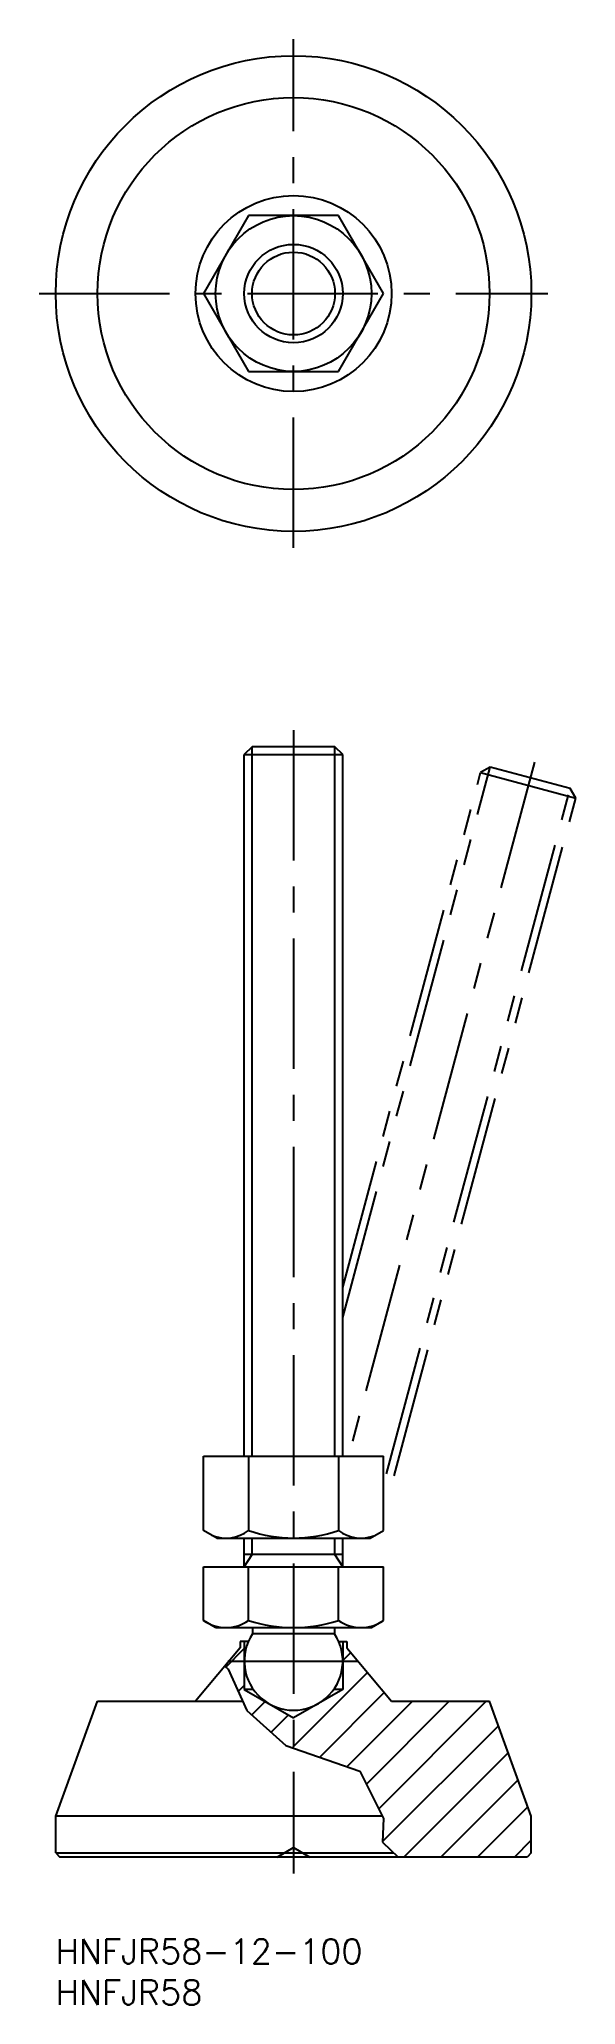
# Model space of a CAD drawing. Extents: x -2 to 63, y -8 to 232.
import ezdxf

# ---------------------------------------------------------------- set-up
doc = ezdxf.new("R2010")
doc.units = 0
doc.header["$LTSCALE"] = 0.5
for name, pattern in [('CENTER', [50.8, 31.75, -6.35, 6.35, -6.35]), ('DASHED', [19.05, 12.7, -6.35]), ('PHANTOM', [63.5, 31.75, -6.35, 6.35, -6.35, 6.35, -6.35])]:
    doc.linetypes.add(name, pattern=pattern)
for name, color, linetype in [('MSM_CENTER', 1, 'CENTER'), ('MSM_CONTINUOUS', 7, 'CONTINUOUS'), ('MSM_DASHED', 4, 'DASHED'), ('MSM_IMAGINARY', 6, 'PHANTOM'), ('MSM_NARROW', 5, 'CONTINUOUS'), ('MSM_PART_NUMBER', 7, 'CONTINUOUS')]:
    doc.layers.add(name, color=color, linetype=linetype)
doc.styles.get("Standard").update_dxf_attribs({"font": 'txt.shx', "height": 3, "bigfont": 'bigfont.shx'})

# ---------------------------------------------------------------- blocks, each defined once
blk = doc.blocks.new('*U2')
at = {"layer": 'MSM_PART_NUMBER'}
blk.add_text('HNFJR58-12-100', height=3, dxfattribs=at).set_placement((0, -3))
blk = doc.blocks.new('*U3')
at = {"layer": 'MSM_PART_NUMBER'}
blk.add_text('HNFJR58', height=3, dxfattribs=at).set_placement((0, -8))

msp = doc.modelspace()

# ---------------------------------------------------------------- linework, layer by layer
at = {"layer": 'MSM_CENTER'}
for p, q in [((29, 169.66), (29, 231.66)), ((-2, 200.66), (60, 200.66)), ((29, 147.4), (29, 8)), ((21, 33.9), (37, 33.9))]:
    msp.add_line(p, q, dxfattribs=at)
at = {"layer": 'MSM_CONTINUOUS'}
for p, q in [((23.52, 210.16), (18.03, 200.66)), ((34.48, 210.16), (23.52, 210.16)), ((39.97, 200.66), (34.48, 210.16)), ((18.03, 200.66), (23.52, 191.16)), ((34.48, 191.16), (39.97, 200.66)), ((23.52, 191.16), (34.48, 191.16)), ((23.95, 145.4), (23, 144.45)), ((23, 144.45), (35, 144.45)), ((23, 58.9), (23, 144.45)), ((34.05, 145.4), (23.95, 145.4)), ((35, 144.45), (34.05, 145.4)), ((35, 58.9), (35, 144.45)), ((18.03, 49.84), (18.03, 58.9)), ((18.03, 58.9), (39.97, 58.9)), ((23.52, 58.9), (23.52, 49.84)), ((34.48, 58.9), (34.48, 49.84)), ((39.97, 49.84), (39.97, 58.9)), ((19.66, 48.9), (18.03, 49.84)), ((19.66, 48.9), (38.34, 48.9)), ((23, 45.4), (23, 48.9)), ((35, 45.4), (35, 48.9)), ((38.34, 48.9), (39.97, 49.84)), ((35, 46.9), (23, 46.9)), ((18.03, 45.4), (39.97, 45.4)), ((18.03, 38.85), (18.03, 45.4)), ((23.52, 38.85), (23.52, 45.4)), ((34.48, 38.85), (34.48, 45.4)), ((39.97, 38.85), (39.97, 45.4)), ((19.5, 38), (18.03, 38.85)), ((38.5, 38), (39.97, 38.85)), ((19.5, 38), (38.5, 38)), ((22.5, 36.3), (22.5, 35.5)), ((23.5, 36.3), (22.5, 36.3)), ((23, 36.3), (23, 30.44)), ((24, 38), (24, 37.22)), ((34, 37.22), (24, 37.22)), ((34, 38), (34, 37.22)), ((34.5, 36.3), (35.5, 36.3)), ((35, 36.3), (35, 30.44)), ((35.5, 36.3), (35.5, 35.5)), ((22.5, 35.5), (17.05, 29)), ((35.5, 35.5), (40.95, 29)), ((0, 15), (5.1, 29)), ((5.1, 29), (22.8, 29)), ((23, 30.44), (29, 26.97)), ((24.1, 30.44), (23, 30.44)), ((35, 30.44), (29, 26.97)), ((35, 30.44), (33.9, 30.44)), ((40.95, 29), (52.9, 29)), ((58, 15), (52.9, 29)), ((39.84, 15), (0, 15)), ((0, 10.5), (0, 15)), ((58, 10.5), (58, 15)), ((0, 10.5), (41.25, 10.5)), ((0, 10.5), (0.5, 10)), ((57.5, 10), (0.5, 10)), ((58, 10.5), (57.5, 10))]:
    msp.add_line(p, q, dxfattribs=at)
for radius in [29, 23.9, 11.95, 9.5, 6]:
    msp.add_circle((29, 200.66), radius, dxfattribs=at)
for centre, radius, start, end in [((20.77, 53.38), 4.48, 247.7759, 307.7759), ((29, 65.4), 16.5, 250.5846, 289.4154), ((37.23, 53.38), 4.48, 232.224, 292.224), ((20.77, 42.86), 4.86, 235.6157, 304.3842), ((29, 56.15), 18.15, 252.412, 287.588), ((37.23, 42.86), 4.86, 235.6157, 304.3842), ((29, 33.9), 6, 146.4427, 33.5573)]:
    msp.add_arc(centre, radius, start, end, dxfattribs=at)
at = {"layer": 'MSM_DASHED'}
for p, q in [((27, 10), (29, 11.15)), ((29, 11.15), (31, 10))]:
    msp.add_line(p, q, dxfattribs=at)
at = {"layer": 'MSM_IMAGINARY'}
for p, q in [((35, 75.81), (52.98, 142.91)), ((35, 79.47), (51.82, 142.24)), ((58.38, 143.53), (35.7, 58.9)), ((52.98, 142.91), (51.82, 142.24)), ((51.82, 142.24), (63.41, 139.13)), ((62.74, 140.29), (52.98, 142.91)), ((40.35, 56.74), (62.74, 140.29)), ((41.27, 56.5), (63.41, 139.13)), ((63.41, 139.13), (62.74, 140.29))]:
    msp.add_line(p, q, dxfattribs=at)
at = {"layer": 'MSM_NARROW'}
for p, q in [((23.95, 58.9), (23.95, 145.4)), ((34.05, 58.9), (34.05, 145.4)), ((23.95, 46.9), (23.95, 48.9)), ((34.05, 46.9), (34.05, 48.9)), ((23, 45.4), (23.95, 46.9)), ((35, 45.4), (34.05, 46.9)), ((20.74, 33.17), (23, 35.43)), ((35, 33.96), (35.97, 34.93)), ((20.63, 33.27), (21.05, 32.9)), ((21.05, 32.9), (23.31, 27.88)), ((29, 23.47), (38.02, 32.49)), ((22.26, 30.2), (23, 30.94)), ((23.9, 27.35), (25.53, 28.98)), ((32.2, 22.18), (40.07, 30.05)), ((35.54, 21.03), (43.51, 29)), ((37.9, 18.9), (48, 29)), ((39.39, 15.9), (52.49, 29)), ((23.31, 27.88), (28.07, 23.62)), ((26.27, 25.23), (28.37, 27.33)), ((39.86, 11.88), (53.99, 26.01)), ((28.07, 23.62), (37.1, 20.48)), ((28.87, 23.34), (29, 23.47)), ((42.47, 10), (55.19, 22.72)), ((37.1, 20.48), (39.99, 14.71)), ((46.96, 10), (56.39, 19.43)), ((39.99, 14.71), (39.86, 11.83)), ((51.45, 10), (57.59, 16.14)), ((55.94, 10), (58, 12.06)), ((39.86, 11.83), (41.77, 10))]:
    msp.add_line(p, q, dxfattribs=at)
msp.add_circle((29, 200.66), 5.05, dxfattribs=at)

# ---------------------------------------------------------------- block references
at = {"layer": 'MSM_CONTINUOUS'}
for name in ['*U2', '*U3']:
    msp.add_blockref(name, (0, 0), dxfattribs=at)

doc.saveas('drawing.dxf')
